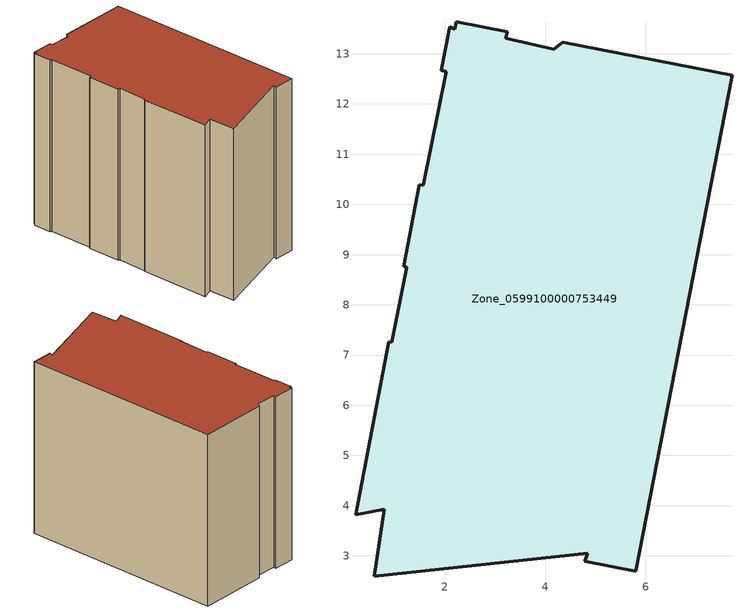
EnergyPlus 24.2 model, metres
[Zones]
Zone_0599100000753449
 floor ground (C_G): 0.22,3.82 0.88,7.27 0.94,7.25 1.24,8.75 1.17,8.77 1.49,10.39 1.57,10.38 2.02,12.64 1.93,12.67 2.1,13.54 2.19,13.49 2.22,13.63 3.24,13.44 3.21,13.31 4.16,13.09 4.34,13.22 7.72,12.57 5.8,2.69 4.79,2.89 4.84,3.05 0.59,2.6 0.79,3.93 z0
 wall outside (C_F): 2.22,13.63 2.19,13.49 2.1,13.54 1.93,12.67 2.02,12.64 1.57,10.38 1.49,10.39 1.17,8.77 1.24,8.75 0.94,7.25 0.88,7.27 0.22,3.82 0.79,3.93 0.59,2.6 4.84,3.05 4.79,2.89 5.8,2.69 7.72,12.57 4.34,13.22 4.16,13.09 3.21,13.31 3.24,13.44 2.22,13.63 z0:8.55
 roof outside (C_R): 0.59,2.6 4.84,3.05 4.79,2.89 5.8,2.69 7.72,12.57 4.34,13.22 4.16,13.09 3.21,13.31 3.24,13.44 2.22,13.63 2.19,13.49 2.1,13.54 1.93,12.67 2.02,12.64 1.57,10.38 1.49,10.39 1.17,8.77 1.24,8.75 0.94,7.25 0.88,7.27 0.22,3.82 0.79,3.93 z8.55
[BUILDING]
Pand.0599100000753449: North Axis=0; Terrain=City; Loads Convergence Tolerance Value=0.04; Temperature Convergence Tolerance Value=0.4; Solar Distribution=FullExterior; Maximum Number of Warmup Days=25; Minimum Number of Warmup Days=1
[Site:Location]
Rotterdam.The.Hague.AP_ZH_NLD Design_Conditions: Latitude=51.96; Longitude=4.45; Time Zone=1; Elevation=-4.5
[SITE:GROUNDTEMPERATURE:BUILDINGSURFACE]
18, 18, 18, 18, 18, 18, 18, 18, 18, 18, 18, 18
[MATERIAL] Thermal Absorptance=0.9; Solar Absorptance=0.7; Visible Absorptance=0.7
Name | Roughness | Thickness | Conductivity | Density | Specific Heat
G.TC.2006-2014 | MediumSmooth | 0.15 | 0.06 | 540 | 1210
F.TC.2006-2014 | Rough | 0.3 | 0.12 | 1920 | 840
R.TC.2006-2014 | MediumRough | 0.2 | 0.08 | 1500 | 1000
[CONSTRUCTION]
C_G: G.TC.2006-2014
C_F: F.TC.2006-2014
C_R: R.TC.2006-2014
[ZONE]
Zone_0599100000753449: Type=1; Multiplier=1; Ceiling Height=Autocalculate; Volume=Autocalculate; Floor Area=autocalculate; Part of Total Floor Area=Yes
[ZONEINFILTRATION:DESIGNFLOWRATE]
Infil_Zone_0599100000753449: Zone or ZoneList or Space or SpaceList=Zone_0599100000753449; Schedule=AlwaysOn; Design Flow Rate Calculation Method=Flow/Area; Flow Rate per Floor Area=0.0015; Constant Term Coefficient=1; Temperature Term Coefficient=0; Velocity Term Coefficient=0; Velocity Squared Term Coefficient=0
[HVACTEMPLATE:ZONE:IDEALLOADSAIRSYSTEM]
Zone_0599100000753449: Maximum Heating Supply Air Temperature=50; Minimum Cooling Supply Air Temperature=13; Maximum Heating Supply Air Humidity Ratio=0.0156; Minimum Cooling Supply Air Humidity Ratio=0.0077; Heating Limit=NoLimit; Cooling Limit=NoLimit; Dehumidification Control Type=ConstantSensibleHeatRatio; Cooling Sensible Heat Ratio=0.7; Dehumidification Setpoint=60; Humidification Control Type=None; Humidification Setpoint=30; Outdoor Air Method=None; Outdoor Air Flow Rate per Person=0.00944; Outdoor Air Flow Rate per Zone Floor Area=0; Outdoor Air Flow Rate per Zone=0; Demand Controlled Ventilation Type=None; Outdoor Air Economizer Type=NoEconomizer; Heat Recovery Type=None; Sensible Heat Recovery Effectiveness=0.7; Latent Heat Recovery Effectiveness=0.65
[ZONECONTROL:THERMOSTAT]
ThermostatControl_Zone_0599100000753449: Zone or ZoneList=Zone_0599100000753449; Control Type Schedule=DualSetpointControlType; Control 1=Thermostat_Zone_0599100000753449; Temperature Difference Between Cutout And Setpoint=0
[THERMOSTATSETPOINT:DUALSETPOINT]
Thermostat_Zone_0599100000753449: Heating Setpoint Temperature Schedule=HeatingSetpoint_Zone_0599100000753449; Cooling Setpoint Temperature Schedule=CoolingSetpoint_Zone_0599100000753449
[SCHEDULE:COMPACT]
HeatingSetpoint_Zone_0599100000753449: Through: 12/31, For: AllDays, Until: 24:00, 21
CoolingSetpoint_Zone_0599100000753449: Through: 12/31, For: AllDays, Until: 24:00, 24
DualSetpointControlType: Through: 12/31, For: AllDays, Until: 24:00, 4
AlwaysOn: Through: 12/31, For: AllDays, Until: 24:00, 1
